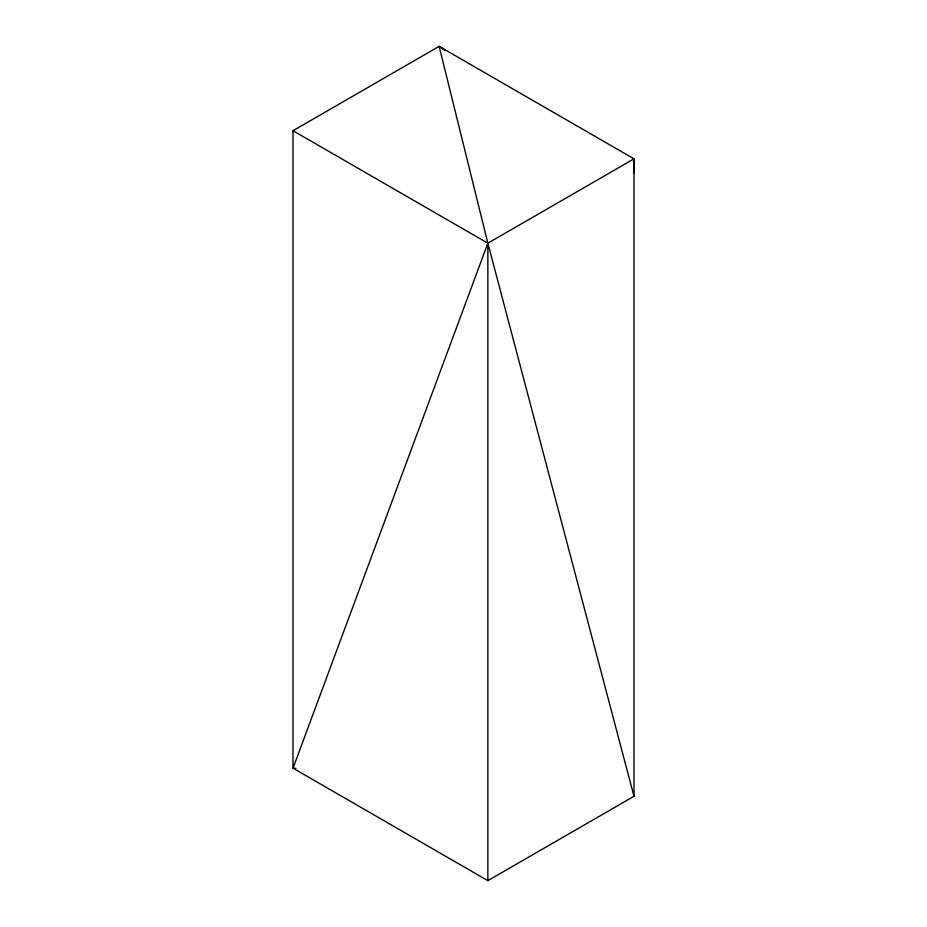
<?xml version="1.0" encoding="UTF-8"?>
<svg xmlns="http://www.w3.org/2000/svg" width="927" height="927" viewBox="0 0 927 927"><rect width="100%" height="100%" fill="white"/><g stroke="black" fill="none" stroke-linecap="round" stroke-linejoin="round"><path stroke-width="1.39" d="M633.593 173.314L633.987 158.841L439.143 46.35L293.013 130.719L293.013 768.159L487.857 880.65L633.987 796.281L633.987 158.841L487.857 243.21L293.013 768.159L295.898 768.402M293.013 130.719L487.857 243.21L633.987 796.281M445.099 50.417L439.143 46.35L487.857 243.21L487.857 880.65"/></g></svg>
